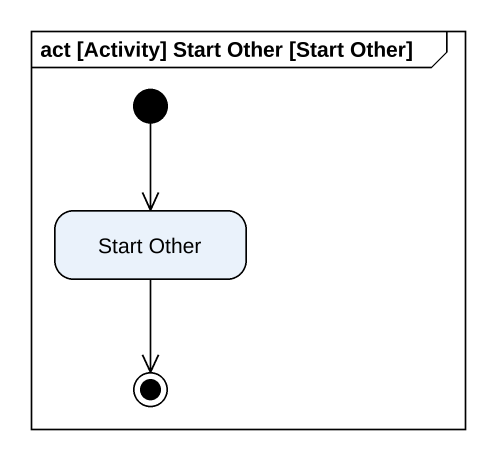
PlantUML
@startuml
mainframe act [Activity] Start Other [Start Other]
hide empty description
state "Start Other" as Start_Other
[*] --> Start_Other
Start_Other --> [*]
@enduml
